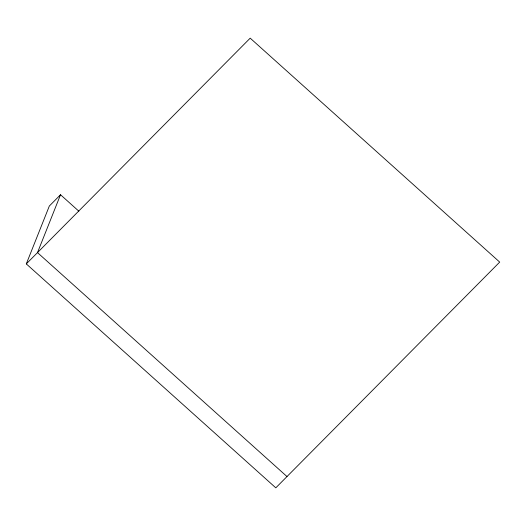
<?xml version="1.0" encoding="UTF-8"?>
<svg xmlns="http://www.w3.org/2000/svg" width="526" height="526" viewBox="0 0 526 526"><rect width="100%" height="100%" fill="white"/><g stroke="black" fill="none" stroke-linecap="round" stroke-linejoin="round"><path stroke-width="0.79" d="M26.3 263.901L250.198 38.161L499.7 262.099L275.802 487.839L26.3 263.901L49.332 206.028L60.523 194.738L78.867 211.209M60.523 194.738L37.497 252.611L286.992 476.549"/></g></svg>
